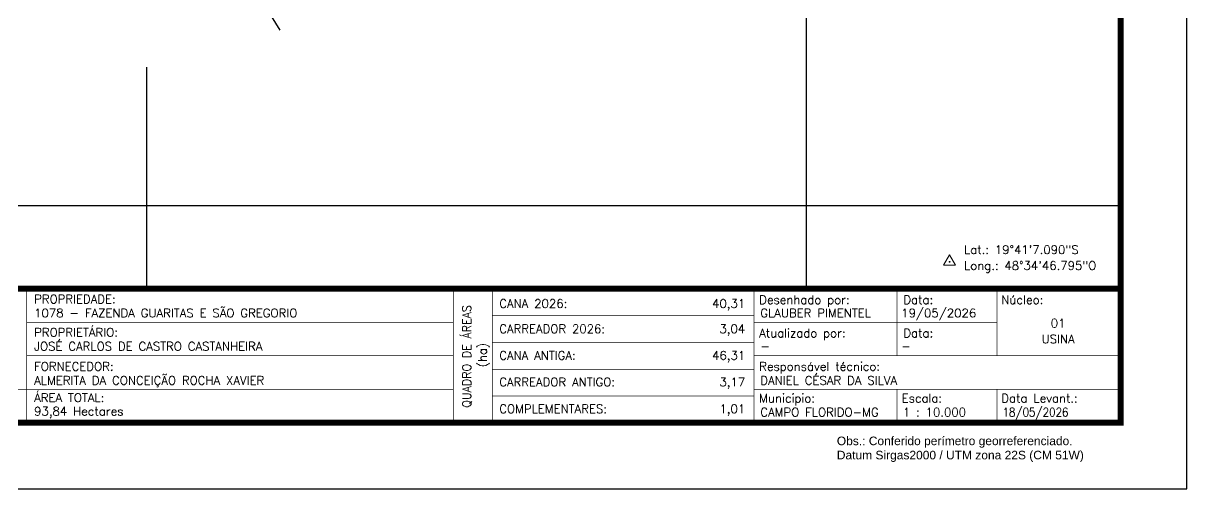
# Model space of a CAD drawing. Header units: inches. Extents: x 752207 to 755177, y 7820271 to 7822371.
# Drawn here: x 753413 to 755177, y 7820271 to 7820977 of the extents above; entities that cross this region are included whole.
import ezdxf
from ezdxf.enums import TextEntityAlignment as Align

# ---------------------------------------------------------------- set-up
doc = ezdxf.new("R2010")
doc.units = ezdxf.units.IN
doc.header["$MEASUREMENT"] = 0
doc.linetypes.add('CONTINUO', pattern=[0])
doc.linetypes.add('LIN0', pattern=[0])
for name, color, linetype in [('ESTRADA', 1, 'LIN0'), ('MARGEM', 7, 'CONTINUO'), ('TEXTO', 7, 'Continuous')]:
    doc.layers.add(name, color=color, linetype=linetype)
doc.styles.add('marcelo', font='arial.ttf')
doc.styles.add('SIMPLEX', font='simplex', dxfattribs={"height": 0.2})

msp = doc.modelspace()

# ---------------------------------------------------------------- linework, layer by layer
at = {"color": 8}
for points in [[(754600, 7822270.6), (754600, 7821077.9), (754600, 7820573.9)], [(753600, 7820910.1), (753600, 7820573.9)], [(753203.3, 7820700), (755076.7, 7820700)]]:
    msp.add_lwpolyline(points, dxfattribs=at)
at = {"layer": 'ESTRADA'}
msp.add_lwpolyline([(753739.3, 7821082), (753746.2, 7821059.5), (753774.4, 7821011.1), (753801.8, 7820966.1)], dxfattribs=at)
at = {"layer": 'MARGEM', "color": 174, "linetype": 'LIN0', "flags": 128}
msp.add_lwpolyline([(755176.7, 7822370.6), (752206.7, 7822370.6), (752206.7, 7820270.6), (755176.7, 7820270.6)], close=True, dxfattribs=at)
at = {"layer": 'MARGEM', "color": 174, "linetype": 'LIN0', "const_width": 9.09, "flags": 128}
for points in [[(755076.7, 7822270.6), (752306.7, 7822270.6), (752306.7, 7820370.6), (755076.7, 7820370.6)], [(753176.7, 7820573.9), (755076.7, 7820573.9), (755076.7, 7820370.6), (753176.7, 7820370.6)]]:
    msp.add_lwpolyline(points, close=True, dxfattribs=at)
at = {"layer": 'MARGEM', "color": 174, "linetype": 'LIN0', "flags": 128}
for points, const_width in [([(753418.2, 7820573.9), (753418.2, 7820370.6)], 1.01), ([(753418.2, 7820573.9), (753418.2, 7820372.5)], 1), ([(754064.8, 7820573.9), (754064.8, 7820373.1)], 1.01), ([(754124, 7820573.9), (754124, 7820373.1)], 1.01), ([(754520.7, 7820573.9), (754520.7, 7820373.1)], 1.01), ([(754737.6, 7820472.3), (754737.6, 7820573.9)], 1.01), ([(754889.3, 7820472.3), (754889.3, 7820573.9)], 1.01), ([(754124, 7820533.3), (754520.7, 7820533.3)], 1.01), ([(753418.2, 7820523.1), (754064.8, 7820523.1)], 1.01), ([(754520.7, 7820523.1), (754889.3, 7820523.1)], 1.01), ([(754124, 7820492.6), (754520.7, 7820492.6)], 1.01), ([(753418.2, 7820472.3), (754064.8, 7820472.3)], 1.01), ([(754520.7, 7820472.3), (755076.8, 7820472.3)], 1.01), ([(754124, 7820451.9), (754520.7, 7820451.9)], 1.01), ([(753176.7, 7820421.4), (754064.8, 7820421.4)], 1.01), ([(754520.7, 7820421.4), (755076.7, 7820421.4)], 1.01), ([(754737.6, 7820421.4), (754737.6, 7820371.1)], 1.01), ([(754889.3, 7820421.4), (754889.3, 7820371.1)], 1.01), ([(754124, 7820411.3), (754520.7, 7820411.3)], 1.01)]:
    msp.add_lwpolyline(points, dxfattribs=dict(at, const_width=const_width))
at = {"layer": 'TEXTO', "color": 7, "lineweight": 9, "flags": 128}
msp.add_lwpolyline([(754808.1, 7820609.5), (754826.2, 7820609.5), (754817.2, 7820625.2)], close=True, dxfattribs=at)
at = {"layer": 'TEXTO', "color": 7, "lineweight": 9, "const_width": 1.41, "flags": 128}
msp.add_lwpolyline([(754816.5, 7820614.7, -1), (754817.9, 7820614.7, -1)], format="xyb", close=True, dxfattribs=at)

# ---------------------------------------------------------------- texts
at = {"layer": 'MARGEM', "color": 7, "linetype": 'Continuous', "lineweight": 9}
for s, style, p in [('PROPRIEDADE:', 'SIMPLEX', (753429.6, 7820564.8)), ('Desenhado por:', 'SIMPLEX', (754528.6, 7820563.8)), ('Data:', 'SIMPLEX', (754747.2, 7820563.8)), ('Núcleo:', 'SIMPLEX', (754895.7, 7820563.8)), ('PROPRIETÁRIO:', 'SIMPLEX', (753429.6, 7820514.4)), ('Atualizado por:', 'SIMPLEX', (754528.6, 7820513.2)), ('Data:', 'SIMPLEX', (754747.2, 7820513.2)), ('FORNECEDOR:', 'SIMPLEX', (753429.6, 7820462.6)), ('Responsável técnico:', 'SIMPLEX', (754528.6, 7820462.6)), ('ÁREA TOTAL:', 'SIMPLEX', (753429.6, 7820415.2)), ('Municipio:', 'SIMPLEX', (754528.6, 7820414.4)), ('Escala:', 'SIMPLEX', (754744.6, 7820414.4)), ('Data Levant.:', 'SIMPLEX', (754895.7, 7820414.4)), ('Obs.: Conferido perímetro georreferenciado.', 'marcelo', (754646.3, 7820349.7)), ('Obs.: Conferido perímetro georreferenciado.', 'marcelo', (754646.3, 7820349.7)), ('Datum Sirgas2000 / UTM zona 22S (CM 51W)', 'marcelo', (754646.3, 7820328.2))]:
    msp.add_text(s, height=13, dxfattribs=dict(at, style=style)).set_placement(p, align=Align.TOP_LEFT)
at = {"layer": 'MARGEM', "color": 7, "linetype": 'Continuous', "style": 'SIMPLEX'}
for s, p in [('1078 - FAZENDA GUARITAS E SÃO GREGORIO', (753429.6, 7820543.6)), ('CANA 2026:', (754134.6, 7820558)), ('19/05/2026', (754743.9, 7820543.6)), ('GLAUBER PIMENTEL', (754530.3, 7820543.6)), ('CARREADOR 2026:', (754134.6, 7820519.6)), ('JOSÉ CARLOS DE CASTRO CASTANHEIRA', (753429.6, 7820493.2)), ('CANA ANTIGA:', (754134.6, 7820479.3)), ('-', (754530.3, 7820493.2)), ('-', (754743.9, 7820493.2)), ('ALMERITA DA CONCEIÇÃO ROCHA XAVIER', (753429.6, 7820441.4)), ('DANIEL CÉSAR DA SILVA', (754530.3, 7820441.4)), ('CARREADOR ANTIGO:', (754134.6, 7820439)), ('93,84 Hectares', (753429.6, 7820394.7)), ('COMPLEMENTARES:', (754134.6, 7820398.3)), ('CAMPO FLORIDO-MG', (754530.3, 7820393.2)), ('1 : 10.000', (754746.3, 7820393.2))]:
    msp.add_text(s, height=13, dxfattribs=at).set_placement(p, align=Align.TOP_LEFT)
at = {"layer": 'MARGEM', "color": 7, "linetype": 'Continuous', "style": 'SIMPLEX', "width": 0.95}
msp.add_text('QUADRO DE ÁREAS', height=13, rotation=90, dxfattribs=at).set_placement((754085.3, 7820471.3), align=Align.MIDDLE_CENTER)
at = {"layer": 'MARGEM', "color": 7, "linetype": 'Continuous', "style": 'SIMPLEX'}
for s, p in [('40,31', (754507.4, 7820558)), ('3,04', (754507.4, 7820519.6)), ('46,31', (754507.4, 7820479.3)), ('3,17', (754507.4, 7820439)), ('1,01', (754507.4, 7820398.3))]:
    msp.add_text(s, height=13, dxfattribs=at).set_placement(p, align=Align.TOP_RIGHT)
for s, p in [('01', (754981.7, 7820521.8)), ('USINA', (754981.7, 7820497.8))]:
    msp.add_text(s, height=13, dxfattribs=at).set_placement(p, align=Align.MIDDLE_CENTER)
msp.add_text('(ha)', height=13, rotation=90, dxfattribs=at).set_placement((754109.1, 7820473.3), align=Align.MIDDLE_CENTER)
at = {"layer": 'MARGEM', "color": 7, "linetype": 'Continuous', "style": 'SIMPLEX', "width": 0.88}
msp.add_text('18/05/2026', height=13, dxfattribs=at).set_placement((754897.4, 7820393.2), align=Align.TOP_LEFT)
at = {"layer": 'TEXTO', "linetype": 'ByBlock', "style": 'SIMPLEX'}
for s, p in [('Lat.: 19°41\'7.090"S', (754839, 7820626.7, 656.8)), ('Long.: 48°34\'46.795"O', (754839, 7820602.6, 656.8))]:
    msp.add_text(s, height=13, dxfattribs=at).set_placement(p)

doc.saveas('drawing.dxf')
